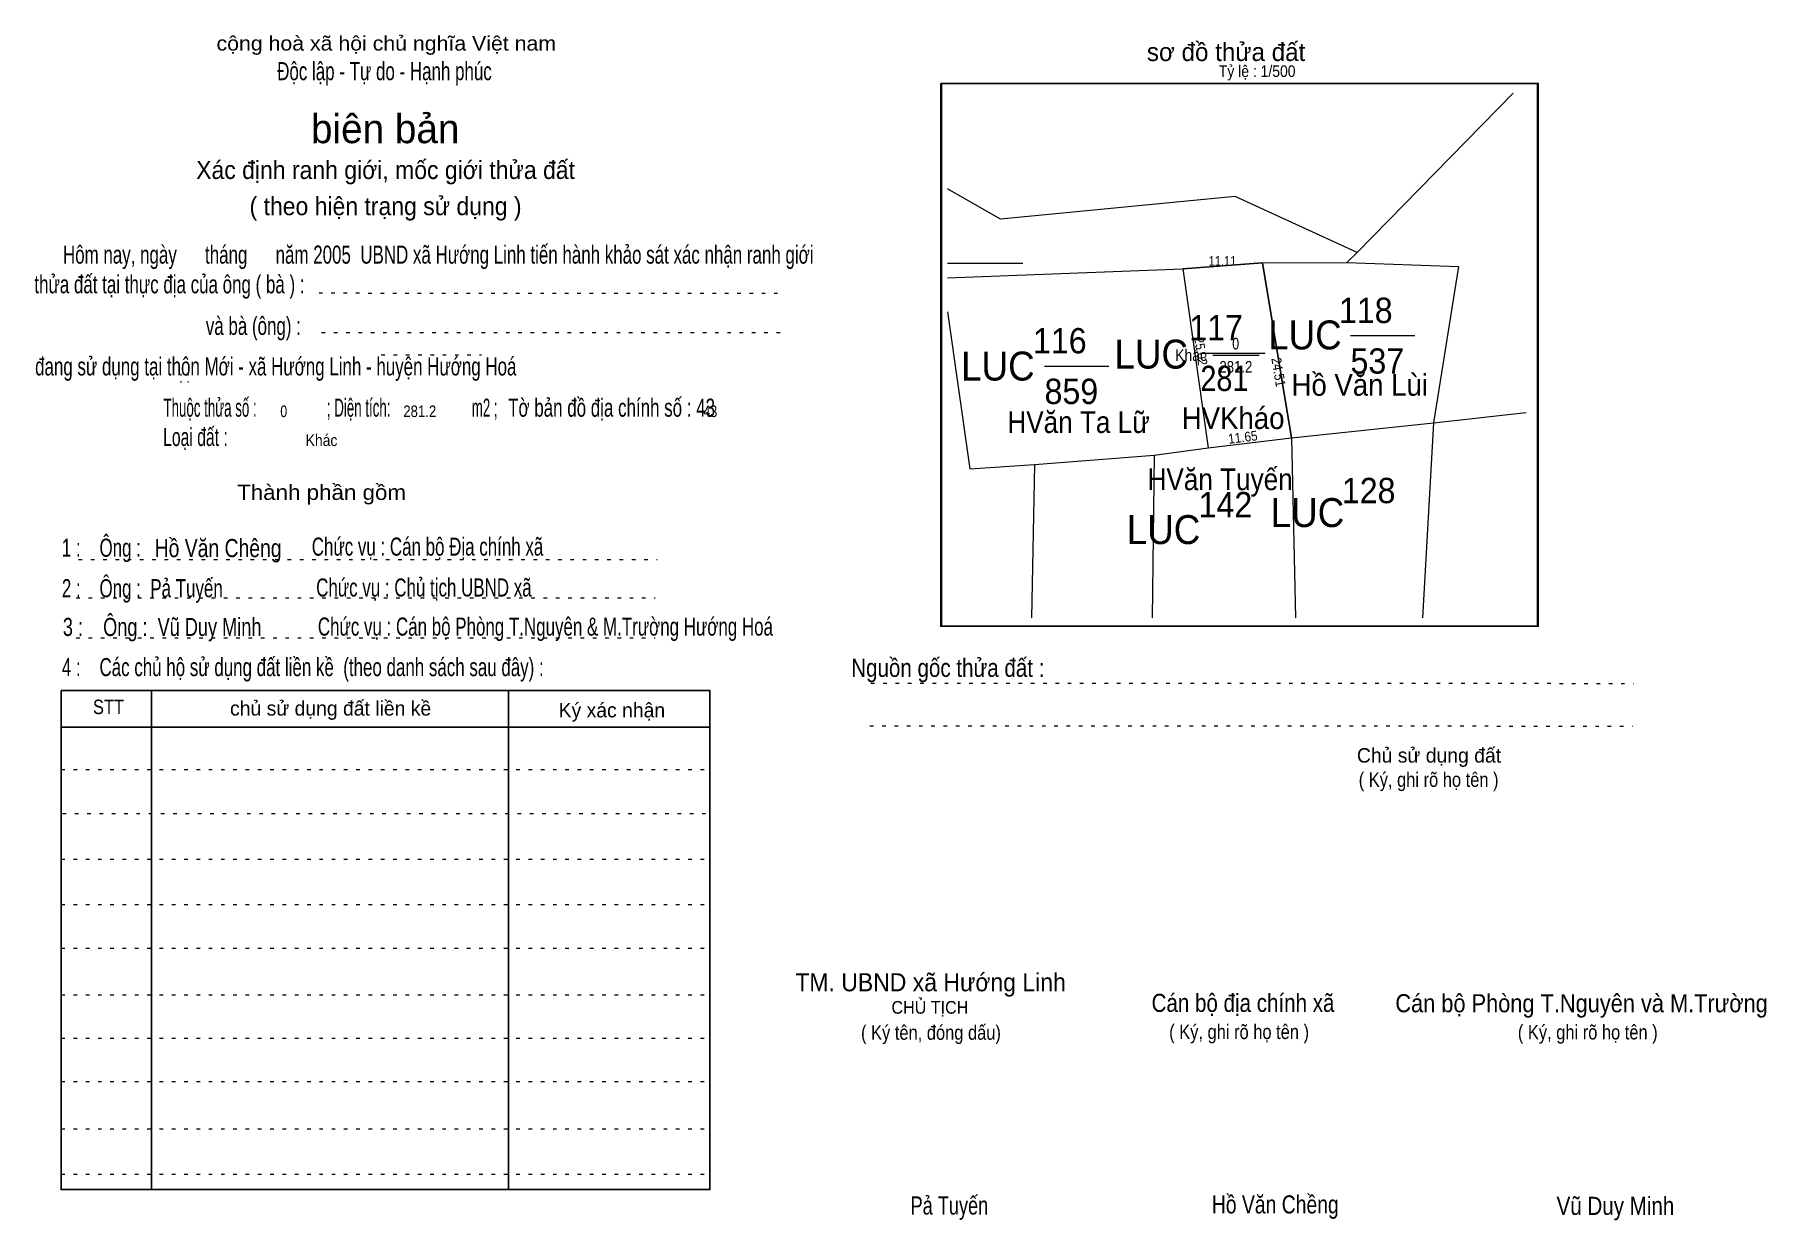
# Model space of a CAD drawing. Header units: centimetres. Extents: x -1.5 to 46.4, y -3.9 to 28.9.
import ezdxf
from ezdxf.enums import TextEntityAlignment as Align

# ---------------------------------------------------------------- set-up
doc = ezdxf.new("R2010")
doc.units = ezdxf.units.CM
doc.header["$LTSCALE"] = 0.2
doc.linetypes.add('DOTTED', pattern=[1.5, 0.3, -1.2])
for name, color, linetype, lineweight in [('15', 7, 'Continuous', 13), ('2', 7, 'Continuous', 25), ('22', 7, 'Continuous', 13), ('33', 7, 'Continuous', 13), ('5', 7, 'DOTTED', 13)]:
    doc.layers.add(name, color=color, linetype=linetype, lineweight=lineweight)
doc.layers.add('34', color=7, linetype='Continuous')
doc.layers.add('51', color=7, linetype='Continuous')

msp = doc.modelspace()

# ---------------------------------------------------------------- linework, layer by layer
at = {"layer": '15'}
for p, q in [((23.75, 22.55), (25.83, 22.55)), ((34.89, 20.55), (36.67, 20.55)), ((26.43, 19.71), (28.21, 19.71)), ((30.74, 20.07), (32.53, 20.07))]:
    msp.add_line(p, q, dxfattribs=at)
at = {"layer": '2'}
msp.add_lwpolyline([(23.56, 27.52), (40.06, 27.52), (40.06, 12.52), (23.56, 12.52)], close=True, dxfattribs=at)
at = {"layer": '22'}
for p, q in [((32.46, 22.56), (33.26, 17.73)), ((23.75, 22.15), (30.25, 22.4)), ((30.25, 22.4), (30.95, 17.45)), ((23.75, 21.21), (24.36, 16.87)), ((33.26, 17.73), (33.37, 12.75)), ((37.18, 18.14), (36.88, 12.75)), ((29.46, 17.25), (29.41, 12.75)), ((26.15, 16.99), (26.07, 12.75))]:
    msp.add_line(p, q, dxfattribs=at)
for points in [[(30.25, 22.4), (32.46, 22.56), (34.79, 22.57), (35.07, 22.85), (39.39, 27.25)], [(35.07, 22.85), (31.7, 24.4), (25.21, 23.77), (23.75, 24.61)], [(34.79, 22.57), (37.88, 22.46), (37.18, 18.14)], [(24.36, 16.87), (26.15, 16.99), (29.46, 17.25), (30.95, 17.45), (33.26, 17.73), (37.18, 18.14), (39.75, 18.43)]]:
    msp.add_lwpolyline(points, dxfattribs=at)
msp.add_lwpolyline([(33.26, 17.73), (32.46, 22.56), (30.25, 22.4), (30.95, 17.45)], close=True, dxfattribs=at)
at = {"layer": '33'}
msp.add_line((31.08, 20.01), (32.36, 20.01), dxfattribs=at)
at = {"layer": '5'}
for p, q in [((6.37, 21.73), (19.21, 21.72)), ((6.44, 20.64), (19.25, 20.64)), ((8.09, 20.02), (10.86, 20.02)), ((-0.28, 14.36), (15.72, 14.36)), ((-0.34, 13.3), (15.66, 13.3)), ((-0.34, 12.2), (15.66, 12.2)), ((21.63, 10.95), (42.72, 10.94)), ((21.6, 9.77), (42.69, 9.76)), ((-0.76, 8.56), (17.18, 8.56)), ((-0.72, 7.34), (17.22, 7.34)), ((-0.76, 6.08), (17.18, 6.08)), ((-0.76, 4.83), (17.18, 4.83)), ((-0.76, 3.62), (17.18, 3.62)), ((-0.76, 2.33), (17.18, 2.33)), ((-0.76, 1.13), (17.18, 1.13)), ((-0.76, -0.06), (17.18, -0.06)), ((-0.76, -1.37), (17.18, -1.37)), ((-0.76, -2.62), (17.18, -2.62))]:
    msp.add_line(p, q, dxfattribs=at)
at = {"layer": '5', "linetype": 'Continuous', "lineweight": 25}
for p, q in [((1.74, 10.74), (1.74, -3.05)), ((11.61, 10.74), (11.61, -3.05)), ((-0.76, 9.73), (17.18, 9.73))]:
    msp.add_line(p, q, dxfattribs=at)
for points in [[(23.58, 27.52), (40.08, 27.52), (40.08, 12.52), (23.58, 12.52)], [(-0.76, 10.74), (17.18, 10.74), (17.18, -3.05), (-0.76, -3.05)]]:
    msp.add_lwpolyline(points, close=True, dxfattribs=at)

# ---------------------------------------------------------------- texts
at = {"layer": '15'}
for s, width, p in [('118', 0.95, (34.57, 20.9)), ('117', 0.95, (30.43, 20.42)), ('116', 0.95, (26.11, 20.06)), ('537', 0.95, (34.89, 19.5)), ('281', 0.85, (30.74, 19.02)), ('859', 0.95, (26.43, 18.66)), ('128', 0.95, (34.65, 15.92)), ('142', 0.95, (30.69, 15.53))]:
    msp.add_text(s, height=0.7, dxfattribs=dict(at, width=width)).set_placement(p)
at = {"layer": '22'}
for s, height, width, p in [('LUC', 0.8, 0.95, (33.63, 20.17)), ('LUC', 0.8, 0.95, (25.14, 19.31)), ('LUC', 0.8, 0.95, (29.38, 19.64)), ('Hồ Văn Lùi', 0.6, 0.95, (35.145, 18.89)), ('HVăn Ta Lữ', 0.6, 0.9, (27.37, 17.86)), ('HVKháo', 0.6, 0.95, (31.645, 17.97)), ('HVăn Tuyến', 0.6, 0.9, (31.285, 16.28)), ('LUC', 0.8, 0.95, (33.7, 15.26)), ('LUC', 0.8, 0.95, (29.72, 14.79))]:
    msp.add_text(s, height=height, dxfattribs=dict(at, width=width)).set_placement(p, align=Align.CENTER)
at = {"layer": '33', "width": 0.9}
msp.add_text('Khác', height=0.32, dxfattribs=at).set_placement((30.92, 19.85), align=Align.RIGHT)
at = {"layer": '33'}
for s, width, p in [('0', 0.8, (31.715, 20.17)), ('281.2', 0.85, (31.72, 19.53))]:
    msp.add_text(s, height=0.32, dxfattribs=dict(at, width=width)).set_placement(p, align=Align.CENTER)
at = {"layer": '34'}
for s, width, p in [(': : ', 0.85, (2.5, 19.25)), ('0', 0.8, (5.3, 18.3)), ('281.2', 0.85, (8.7, 18.3)), ('43', 0.8, (17, 18.3)), ('Khác', 0.9, (6, 17.5))]:
    msp.add_text(s, height=0.32, dxfattribs=dict(at, width=width)).set_placement(p)
at = {"layer": '5'}
for s, height, width, p in [('cộng hoà xã hội chủ nghĩa Việt nam', 0.4, 1.1, (8.23, 28.43)), ('Độc lập - Tự do - Hạnh phúc', 0.5, 0.7, (8.18, 27.61)), ('Xác định ranh giới, mốc giới thửa đất', 0.5, 0.95, (8.21, 24.88)), ('( theo hiện trạng sử dụng )', 0.5, 0.95, (8.21, 23.88)), ('Thành phần gồm', 0.42, 1.1, (6.44, 16.01)), ('Hồ Văn Chêng', 0.5, 0.8, (3.58, 14.43)), ('Chức vụ : Cán bộ Địa chính xã', 0.5, 0.7, (9.37, 14.47)), ('Chức vụ : Chủ tịch UBND xã', 0.5, 0.7, (9.27, 13.34)), ('Chức vụ : Cán bộ Phòng T.Nguyên & M.Trường Hướng Hoá', 0.5, 0.7, (12.63, 12.26)), ('    Nguồn gốc thửa đất :', 0.5, 0.85, (23.44, 11.12)), ('( Ký, ghi rõ họ tên )', 0.4, 0.85, (37.05, 8.08)), ('CHỦ TỊCH', 0.35, 0.95, (23.26, 1.81)), ('( Ký tên, đóng dấu)', 0.4, 0.85, (23.29, 1.09)), ('( Ký, ghi rõ họ tên )', 0.4, 0.85, (31.81, 1.11)), ('( Ký, ghi rõ họ tên )', 0.4, 0.85, (41.45, 1.1)), ('Pả Tuyến', 0.5, 0.75, (23.8, -3.74)), ('Hồ Văn Chềng', 0.5, 0.8, (32.81, -3.71)), ('Vũ Duy Minh', 0.5, 0.85, (42.215, -3.75))]:
    msp.add_text(s, height=height, dxfattribs=dict(at, width=width)).set_placement(p, align=Align.CENTER)
msp.add_text('sơ đồ thửa đất', height=0.5, dxfattribs=at).set_placement((29.26, 28.14))
for s, height, p in [('biên bản', 0.8, (8.2, 25.87)), ('      chủ sử dụng đất liền kề', 0.4, (6.245, 10.05)), ('   Ký xác nhận', 0.4, (14.245, 10)), ('Chủ sử dụng đất', 0.4, (37.06, 8.75))]:
    msp.add_text(s, height=height, dxfattribs=at).set_placement(p, align=Align.CENTER)
for s, height, width, p in [('   Hôm nay, ngày      tháng      năm 2005  UBND xã Hướng Linh tiến hành khảo sát xác nhận ranh giới ', 0.5, 0.7, (-1.1, 22.54)), ('thửa đất tại thực địa của ông ( bà ) :                                       ', 0.5, 0.7, (-1.5, 21.72)), ('                                     và bà (ông) :', 0.5, 0.7, (-1.57, 20.57)), (' đang sử dụng tại thôn Mới - xã Hướng Linh - huyện Hướng Hoá', 0.5, 0.7, (-1.61, 19.45)), ('Thuộc thửa số :                   ; Diện tích:                      m2 ;                                            ', 0.5, 0.55, (2.07, 18.31)), ('Tờ bản đồ địa chính số : 43', 0.5, 0.7, (11.6, 18.31)), ('Loại đất :  ', 0.5, 0.65, (2.06, 17.5)), ('    1 :    Ông :                                                        ', 0.5, 0.7, (-1.26, 14.44)), ('    2 :    Ông :  Pả Tuyến', 0.5, 0.7, (-1.26, 13.32)), ('    3 :    Ông :  Vũ Duy Minh', 0.5, 0.75, (-1.27, 12.25)), ('    4 :    Các chủ hộ sử dụng đất liền kề  (theo danh sách sau đây) :', 0.5, 0.7, (-1.26, 11.14)), ('STT', 0.4, 0.85, (0.12, 10.09)), ('TM. UBND xã Hướng Linh', 0.5, 0.95, (19.54, 2.43)), ('Cán bộ địa chính xã  ', 0.5, 0.85, (29.39, 1.86)), ('Cán bộ Phòng T.Nguyên và M.Trường', 0.5, 0.9, (36.13, 1.85))]:
    msp.add_text(s, height=height, dxfattribs=dict(at, width=width)).set_placement(p)
at = {"layer": '51', "width": 0.9}
msp.add_text('Tỷ lệ : 1/500', height=0.32, dxfattribs=at).set_placement((31.25, 27.7))
at = {"layer": '51', "width": 0.85}
msp.add_text('11.11', height=0.27, dxfattribs=at).set_placement((31.35, 22.48), align=Align.CENTER)
at = {"layer": '51', "width": 0.9}
for s, height, rotation, p in [('25.02', 0.26, 278.065, (30.625, 20.103)), ('24.51', 0.27, 279.37, (32.766, 19.522)), ('11.65', 0.27, 6.954, (31.929, 17.609))]:
    msp.add_text(s, height=height, rotation=rotation, dxfattribs=at).set_placement(p, align=Align.CENTER)

doc.saveas('drawing.dxf')
